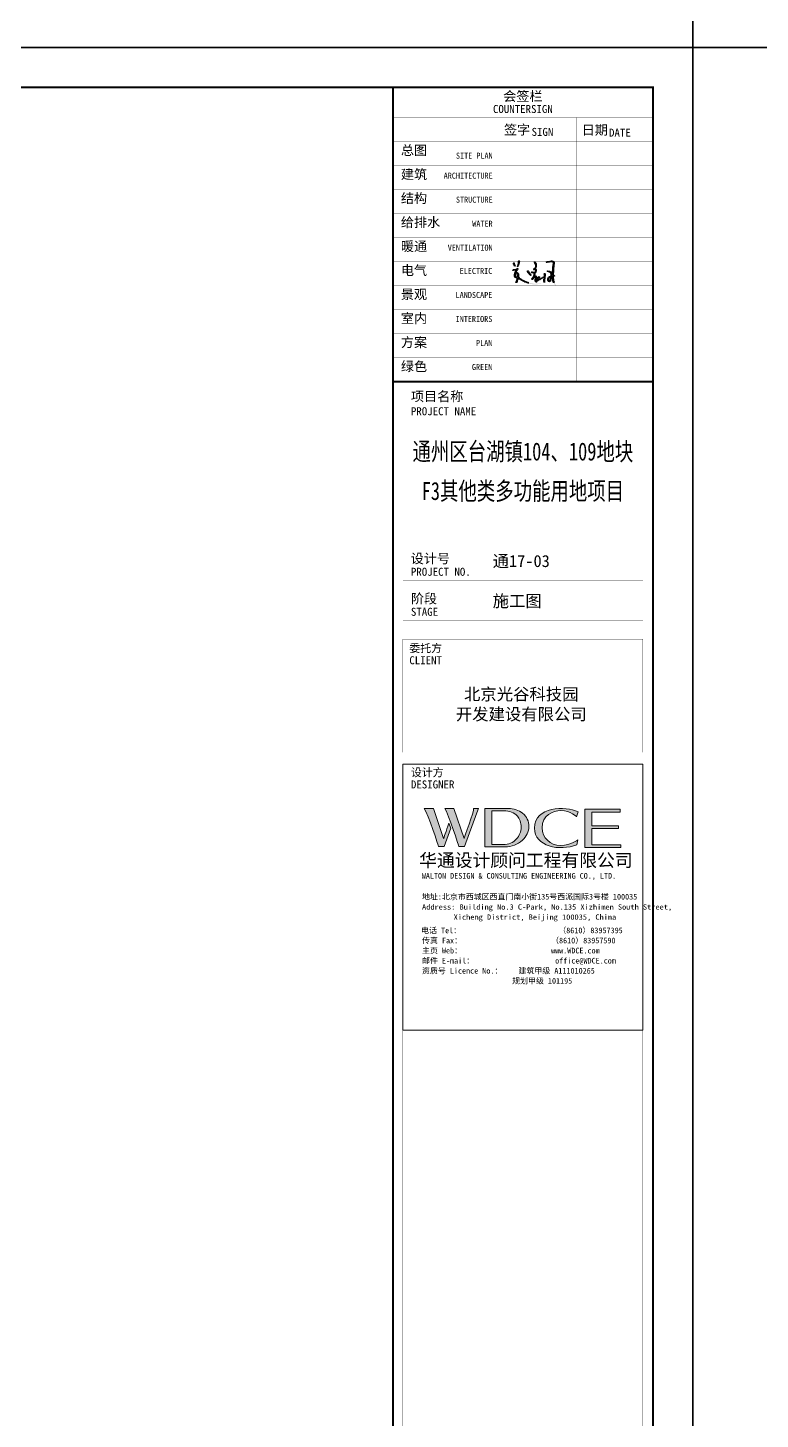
# Model space of a CAD drawing. Extents: x -186750 to 855523, y -12902 to 560425.
# Drawn here: x 754793 to 773108, y 131023 to 165789 of the extents above; entities that cross this region are included whole.
import ezdxf
from ezdxf.enums import TextEntityAlignment as Align
from ezdxf.xclip import XClip

# ---------------------------------------------------------------- set-up
doc = ezdxf.new("R2010")
doc.units = 0
doc.header["$LTSCALE"] = 1000
doc.header["$MEASUREMENT"] = 0
doc.header["$XCLIPFRAME"] = 0
doc.linetypes.add('X-104 8#10#平面$0$109-34 轴网$0$L1$0$$AUDIT_BAD_LTYPE1', pattern=[0])
doc.layers.add('8#楼幕墙$0$04-不打印_辅助线', color=165, linetype='Continuous', plot=False)
doc.layers.add('X-104 8#10#平面$0$04-不打印_辅助线', color=165, linetype='Continuous', plot=False)
doc.layers.add('电子签名', color=5, linetype='Continuous')
doc.styles.add('图签信息$0$hwxh', font='STXIHEI.TTF')
doc.styles.add('图签信息$0$华文细黑', font='STXIHEI.TTF', dxfattribs={"height": 10})

# ---------------------------------------------------------------- blocks, each defined once
blk = doc.blocks.new('104-10 轴网')
at = {"layer": 'Defpoints'}
blk.add_lwpolyline([(104380, 45500), (178480, 45500), (178480, -11900), (104380, -11900)], close=True, dxfattribs=at)
blk = doc.blocks.new('图签信息$0$logo2')
h = blk.add_hatch(color=7)
h.paths.add_polyline_path([(19.02, -7.36), (15.84, -7.36), (15.84, -3.97), (18.97, -3.97), (18.97, -4.24), (16.46, -4.24), (16.46, -5.45), (18.81, -5.45), (18.81, -5.69), (16.47, -5.69), (16.47, -7.12), (19.02, -7.12)])
edge = h.paths.add_edge_path()
edge.add_spline(control_points=[(15.26, -4.21), (15.26, -4.21), (15.13, -4.65), (15.13, -4.65), (15.13, -4.65), (14.62, -4.1), (13.73, -4.1), (13.04, -4.1), (12.07, -4.54), (12.08, -5.62), (12.08, -6.49), (12.77, -7.16), (13.73, -7.17), (14.66, -7.17), (15.23, -6.68), (15.23, -6.68), (15.23, -6.68), (15.16, -7.11), (15.16, -7.11), (13.63, -7.7), (11.42, -7.29), (11.41, -5.64), (11.4, -3.72), (14.16, -3.66), (15.26, -4.21)], knot_values=[0, 0, 0, 0, 1, 1, 1, 2, 2, 2, 3, 3, 3, 4, 4, 4, 5, 5, 5, 6, 6, 6, 7, 7, 7, 8, 8, 8, 8], degree=3, periodic=0)
edge = h.paths.add_edge_path(flags=16)
edge.add_spline(control_points=[(10.23, -5.57), (10.23, -5.16), (10.12, -4.83), (9.9, -4.58), (9.63, -4.27), (9.23, -4.12), (8.69, -4.12), (8.69, -4.12), (7.64, -4.12), (7.64, -4.12), (7.64, -4.12), (7.64, -7.1), (7.64, -7.1), (7.64, -7.1), (8.66, -7.1), (8.66, -7.1), (9.13, -7.1), (9.52, -6.93), (9.82, -6.6), (10.09, -6.31), (10.23, -5.96), (10.23, -5.57)], knot_values=[0, 0, 0, 0, 1, 1, 1, 2, 2, 2, 3, 3, 3, 4, 4, 4, 5, 5, 5, 6, 6, 6, 7, 7, 7, 7], degree=3, periodic=0)
edge = h.paths.add_edge_path()
edge.add_spline(control_points=[(10.92, -5.51), (10.92, -5.96), (10.72, -6.37), (10.34, -6.72), (9.92, -7.1), (9.41, -7.29), (8.82, -7.29), (8.82, -7.29), (7.03, -7.29), (7.03, -7.29), (7.03, -7.29), (7.03, -3.92), (7.03, -3.92), (7.03, -3.92), (9.1, -3.92), (9.1, -3.92), (9.59, -3.92), (10.01, -4.06), (10.36, -4.34), (10.73, -4.64), (10.92, -5.03), (10.92, -5.51)], knot_values=[0, 0, 0, 0, 1, 1, 1, 2, 2, 2, 3, 3, 3, 4, 4, 4, 5, 5, 5, 6, 6, 6, 7, 7, 7, 7], degree=3, periodic=0)
at = {"lineweight": 0}
blk.add_lwpolyline([(19.02, -7.36), (15.84, -7.36), (15.84, -3.97), (18.97, -3.97), (18.97, -4.24), (16.46, -4.24), (16.46, -5.45), (18.81, -5.45), (18.81, -5.69), (16.47, -5.69), (16.47, -7.12), (19.02, -7.12), (19.02, -7.36)], dxfattribs=at)
for points, knots in [([(15.26, -4.21), (15.26, -4.21), (15.13, -4.65), (15.13, -4.65), (15.13, -4.65), (14.62, -4.1), (13.73, -4.1), (13.04, -4.1), (12.07, -4.54), (12.08, -5.62), (12.08, -6.49), (12.77, -7.16), (13.73, -7.17), (14.66, -7.17), (15.23, -6.68), (15.23, -6.68), (15.23, -6.68), (15.16, -7.11), (15.16, -7.11), (13.63, -7.7), (11.42, -7.29), (11.41, -5.64), (11.4, -3.72), (14.16, -3.66), (15.26, -4.21)], [0, 0, 0, 0, 1, 1, 1, 2, 2, 2, 3, 3, 3, 4, 4, 4, 5, 5, 5, 6, 6, 6, 7, 7, 7, 8, 8, 8, 8]), ([(10.92, -5.51), (10.92, -5.96), (10.72, -6.37), (10.34, -6.72), (9.92, -7.1), (9.41, -7.29), (8.82, -7.29), (8.82, -7.29), (7.03, -7.29), (7.03, -7.29), (7.03, -7.29), (7.03, -3.92), (7.03, -3.92), (7.03, -3.92), (9.1, -3.92), (9.1, -3.92), (9.59, -3.92), (10.01, -4.06), (10.36, -4.34), (10.73, -4.64), (10.92, -5.03), (10.92, -5.51)], [0, 0, 0, 0, 1, 1, 1, 2, 2, 2, 3, 3, 3, 4, 4, 4, 5, 5, 5, 6, 6, 6, 7, 7, 7, 7]), ([(10.23, -5.57), (10.23, -5.16), (10.12, -4.83), (9.9, -4.58), (9.63, -4.27), (9.23, -4.12), (8.69, -4.12), (8.69, -4.12), (7.64, -4.12), (7.64, -4.12), (7.64, -4.12), (7.64, -7.1), (7.64, -7.1), (7.64, -7.1), (8.66, -7.1), (8.66, -7.1), (9.13, -7.1), (9.52, -6.93), (9.82, -6.6), (10.09, -6.31), (10.23, -5.96), (10.23, -5.57)], [0, 0, 0, 0, 1, 1, 1, 2, 2, 2, 3, 3, 3, 4, 4, 4, 5, 5, 5, 6, 6, 6, 7, 7, 7, 7])]:
    blk.add_open_spline(points, degree=3, knots=knots, dxfattribs=at)
blk = doc.blocks.new('图签信息$0$logo1')
h = blk.add_hatch(color=8)
edge = h.paths.add_edge_path()
edge.add_spline(control_points=[(3.86, -5.21), (3.63, -5.88), (3.39, -6.56), (3.39, -6.56), (3.39, -6.56), (2.5, -3.91), (2.5, -3.91), (2.5, -3.91), (1.8, -3.91), (1.69, -3.91), (2.02, -4.39), (2.95, -7.27), (2.95, -7.27), (2.95, -7.27), (3.44, -7.27), (3.44, -7.27), (3.44, -7.27), (4.03, -5.66), (4.03, -5.66), (4.03, -5.66), (3.86, -5.21), (3.86, -5.21)], knot_values=[0, 0, 0, 0, 1, 1, 1, 2, 2, 2, 3, 3, 3, 4, 4, 4, 5, 5, 5, 6, 6, 6, 7, 7, 7, 7], degree=3, periodic=0)
h = blk.add_hatch(color=7)
edge = h.paths.add_edge_path()
edge.add_spline(control_points=[(6.04, -3.91), (6.09, -4.1), (5.2, -6.56), (5.2, -6.56), (5.2, -6.56), (4.3, -3.91), (4.3, -3.91), (4.3, -3.91), (3.6, -3.91), (3.49, -3.91), (3.82, -4.39), (4.75, -7.27), (4.75, -7.27), (4.75, -7.27), (5.24, -7.27), (5.24, -7.27), (5.24, -7.27), (6.33, -4.3), (6.33, -4.3), (6.33, -4.3), (6.48, -3.91), (6.48, -3.91), (6.48, -3.91), (6.21, -3.91), (6.04, -3.91)], knot_values=[0, 0, 0, 0, 1, 1, 1, 2, 2, 2, 3, 3, 3, 4, 4, 4, 5, 5, 5, 6, 6, 6, 7, 7, 7, 8, 8, 8, 8], degree=3, periodic=0)
at = {"color": 8, "lineweight": 0}
blk.add_open_spline([(3.86, -5.21), (3.63, -5.88), (3.39, -6.56), (3.39, -6.56), (3.39, -6.56), (2.5, -3.91), (2.5, -3.91), (2.5, -3.91), (1.8, -3.91), (1.69, -3.91), (2.02, -4.39), (2.95, -7.27), (2.95, -7.27), (2.95, -7.27), (3.44, -7.27), (3.44, -7.27), (3.44, -7.27), (4.03, -5.66), (4.03, -5.66), (4.03, -5.66), (3.86, -5.21), (3.86, -5.21)], degree=3, knots=[0, 0, 0, 0, 1, 1, 1, 2, 2, 2, 3, 3, 3, 4, 4, 4, 5, 5, 5, 6, 6, 6, 7, 7, 7, 7], dxfattribs=at)
at = {"lineweight": 0}
blk.add_open_spline([(6.04, -3.91), (6.09, -4.1), (5.2, -6.56), (5.2, -6.56), (5.2, -6.56), (4.3, -3.91), (4.3, -3.91), (4.3, -3.91), (3.6, -3.91), (3.49, -3.91), (3.82, -4.39), (4.75, -7.27), (4.75, -7.27), (4.75, -7.27), (5.24, -7.27), (5.24, -7.27), (5.24, -7.27), (6.33, -4.3), (6.33, -4.3), (6.33, -4.3), (6.48, -3.91), (6.48, -3.91), (6.48, -3.91), (6.21, -3.91), (6.04, -3.91)], degree=3, knots=[0, 0, 0, 0, 1, 1, 1, 2, 2, 2, 3, 3, 3, 4, 4, 4, 5, 5, 5, 6, 6, 6, 7, 7, 7, 8, 8, 8, 8], dxfattribs=at)
blk.add_blockref('图签信息$0$logo2', (0, 0))
blk = doc.blocks.new('图签信息$0$时间-logo')
at = {"layer": 'Defpoints', "lineweight": 0}
blk.add_lwpolyline([(0, -23.46), (-21.17, -23.46), (-21.17, 0), (0, 0), (0, -23.46)], dxfattribs=at)
blk.add_blockref('图签信息$0$logo1', (-20.97, 0))
at = {"style": '图签信息$0$hwxh'}
for s, height, p in [('华通设计顾问工程有限公司 ', 1.15, (-19.73, -9.05)), ('WALTON DESIGN & CONSULTING ENGINEERING CO., LTD.', 0.5, (-19.5, -10.1)), ('地址:北京市西城区西直门南小街135号西派国际3号楼 100035', 0.5, (-19.48, -11.94)), ('Address: Building No.3 C-Park, No.135 Xizhimen South Street, ', 0.47, (-19.48, -12.83)), ('Xicheng District, Beijing 100035, China ', 0.47, (-16.69, -13.72)), ('电话 Tel：                        （8610）83957395 ', 0.5, (-19.56, -14.91)), ('传真 Fax：                      （8610）83957590 ', 0.5, (-19.48, -15.8)), ('主页 Web：                      www.WDCE.com ', 0.5, (-19.48, -16.69)), ('邮件 E-mail：                    office@WDCE.com ', 0.5, (-19.48, -17.58)), ('资质号 Licence No.：    建筑甲级 A111010265 ', 0.5, (-19.48, -18.47)), ('   规划甲级 101195', 0.5, (-12.6, -19.36))]:
    blk.add_text(s, height=height, dxfattribs=at).set_placement(p)
blk = doc.blocks.new('图签信息')
at = {"const_width": 0.5}
for points in [[(-65, 574), (-65, 500.5), (0, 500.5), (0, 574)], [(-65, 0), (0, 0), (0, 500.5), (-65, 500.5)]]:
    blk.add_lwpolyline(points, close=True, dxfattribs=at)
at = {"const_width": 0.05}
for points in [[(-65, 566.5), (0, 566.5)], [(-39.14, 566.5), (-39.14, 500.5)], [(-19.1, 566.5), (-19.1, 500.5)], [(-65, 560.5), (0, 560.5)], [(-65, 554.5), (0, 554.5)], [(-65, 548.5), (0, 548.5)], [(-65, 542.5), (0, 542.5)], [(-65, 536.5), (0, 536.5)], [(-65, 530.5), (0, 530.5)], [(-65, 524.5), (0, 524.5)], [(-65, 518.5), (0, 518.5)], [(-65, 512.5), (0, 512.5)], [(-65, 512.5), (0, 512.5)], [(-65, 506.5), (0, 506.5)], [(-65, 500.5), (0, 500.5)], [(-62.5, 450.87), (-2.5, 450.87)], [(-62.5, 440.87), (-2.5, 440.87)], [(-2.5, 407.85), (-2.5, 436.12), (-62.5, 436.12), (-62.5, 407.85)], [(-62.5, 407.85), (-2.5, 407.85)], [(-62.5, 404.92), (-62.5, 227.83)], [(-62.5, 404.92), (-2.5, 404.92)], [(-62.5, 227.83), (-2.5, 227.83), (-2.5, 404.92)], [(-57.5, 338.36), (-7.5, 338.36)], [(-57.5, 288.83), (-7.5, 288.83)]]:
    blk.add_lwpolyline(points, dxfattribs=at)
at = {"ltscale": 0.001, "xscale": 2.834689937531525, "yscale": 2.834689937531525, "zscale": 2.834689937531525}
blk.add_blockref('图签信息$0$时间-logo', (-2.5, 404.92), dxfattribs=at)
at = {"style": '图签信息$0$华文细黑'}
for s, height, p in [('会签栏', 2.4, (-32.5, 573)), ('COUNTERSIGN', 2, (-32.5, 569.6))]:
    blk.add_text(s, height=height, dxfattribs=at).set_placement(p, align=Align.TOP_CENTER)
for s, height, p in [('签字', 2.4, (-37.22, 564.63)), ('SIGN', 2, (-30.32, 563.88)), ('日期', 2.4, (-17.79, 564.58)), ('DATE', 2, (-10.96, 563.7)), ('总图', 2.4, (-63, 559.5)), ('建筑', 2.4, (-63, 553.5)), ('结构', 2.4, (-63, 547.5)), ('给排水', 2.4, (-63, 541.5)), ('暖通', 2.4, (-63, 535.5)), ('电气', 2.4, (-63, 529.5)), ('景观', 2.4, (-63, 523.5)), ('室内', 2.4, (-63, 517.5)), ('方案', 2.4, (-63, 511.5)), ('绿色', 2.4, (-63, 505.5)), ('项目名称', 2.4, (-60.5, 498)), ('PROJECT NAME', 2, (-60.5, 494.08)), ('设计号', 2.4, (-60.54, 457.48)), ('PROJECT NO.', 2, (-60.5, 453.97)), ('阶段', 2.4, (-60.5, 447.47)), ('STAGE', 2, (-60.5, 443.97)), ('委托方', 2, (-60.9, 434.86)), ('CLIENT', 2, (-60.9, 431.86)), ('设计方', 2, (-60.5, 403.83)), ('DESIGNER', 2, (-60.5, 400.83))]:
    blk.add_text(s, height=height, dxfattribs=at).set_placement(p, align=Align.TOP_LEFT)
for s, p in [('SITE PLAN', (-40.06, 557.7)), ('ARCHITECTURE', (-40.06, 552.7)), ('STRUCTURE', (-40.06, 546.7)), ('WATER', (-40.06, 540.7)), ('VENTILATION', (-40.06, 534.7)), ('ELECTRIC', (-40.14, 528.89)), ('LANDSCAPE', (-40.14, 522.89)), ('INTERIORS', (-40.14, 516.89)), ('PLAN', (-40.14, 510.89)), ('GREEN', (-40.14, 504.89))]:
    blk.add_text(s, height=1.5, dxfattribs=at).set_placement(p, align=Align.TOP_RIGHT)
at = {"color": 4, "style": '图签信息$0$华文细黑', "width": 0.75}
for s, p in [('通州区台湖镇104、109地块', (-32.5, 480.78)), ('F3其他类多功能用地项目', (-32.5, 470.91))]:
    blk.add_text(s, height=4.5, dxfattribs=at).set_placement(p, align=Align.CENTER)
at = {"color": 4, "ltscale": 0.001, "char_height": 3, "width": 58.4895, "style": '图签信息$0$华文细黑'}
for s, insert, attachment_point in [('通17-03', (-40.06, 455.51), 4), ('施工图', (-40.06, 445.51), 4), ('北京光谷科技园\\P开发建设有限公司', (-32.9, 419.71), 5)]:
    blk.add_mtext(s, dxfattribs=dict(at, insert=insert, attachment_point=attachment_point))
blk = doc.blocks.new('图签-A1')
at = {"color": 2}
blk.add_blockref('图签信息', (0, 0), dxfattribs=at)
blk = doc.blocks.new('图框-A1')
for points, const_width in [([(0, 0), (841, 0), (841, 594), (0, 594)], 0.05), ([(766, 584), (25, 584), (25, 10), (766, 10)], 0.5)]:
    blk.add_lwpolyline(points, close=True, dxfattribs=dict(const_width=const_width))
at = {"const_width": 0.05}
blk.add_lwpolyline([(841, 297), (839, 297)], dxfattribs=at)
blk = doc.blocks.new('104-8910 结构')
at = {"layer": 'Defpoints'}
blk.add_lwpolyline([(-19000, -118200), (61000, -118200), (61000, 41800), (-19000, 41800)], close=True, dxfattribs=at)
blk = doc.blocks.new('8#楼幕墙')
at = {"layer": '8#楼幕墙$0$04-不打印_辅助线'}
for points in [[(-18550, 165300), (65550, 165300), (65550, 224700), (-18550, 224700)], [(-18550, 105900), (65550, 105900), (65550, 165300), (-18550, 165300)]]:
    blk.add_lwpolyline(points, close=True, dxfattribs=at)
blk = doc.blocks.new('X-104 8#10#平面')
at = {"linetype": 'X-104 8#10#平面$0$109-34 轴网$0$L1$0$$AUDIT_BAD_LTYPE1'}
for points in [[(177307, 224700), (177307, 165300), (93207, 165300), (93207, 224700)], [(177307, 165300), (177307, 105900), (93207, 105900), (93207, 165300)]]:
    blk.add_lwpolyline(points, close=True, dxfattribs=at)
at = {"layer": 'X-104 8#10#平面$0$04-不打印_辅助线', "linetype": 'X-104 8#10#平面$0$109-34 轴网$0$L1$0$$AUDIT_BAD_LTYPE1'}
for points in [[(177307, 165300), (93207, 165300), (93207, 224700), (177307, 224700)], [(177307, 105900), (93207, 105900), (93207, 165300), (177307, 165300)]]:
    blk.add_lwpolyline(points, close=True, dxfattribs=at)
at = {"layer": 'X-104 8#10#平面$0$04-不打印_辅助线'}
for points in [[(177307, 165300), (261407, 165300), (261407, 224700), (177307, 224700)], [(177307, 105900), (261407, 105900), (261407, 165300), (177307, 165300)]]:
    blk.add_lwpolyline(points, close=True, dxfattribs=at)
at = {"linetype": 'X-104 8#10#平面$0$109-34 轴网$0$L1$0$$AUDIT_BAD_LTYPE1'}
ref = blk.add_blockref('8#楼幕墙', (111757, 0), dxfattribs=at)
XClip(ref).set_block_clipping_path([(-18549.9999999995, -12899.9999999999), (65550.0000000003, 284100.0000000003)])
at = {"xscale": 100, "yscale": 100, "zscale": 100}
for name, p in [('图框-A1', (93207, 165300)), ('图框-A1', (93207, 105900)), ('图签-A1', (176307, 106900))]:
    blk.add_blockref(name, p, dxfattribs=at)
at = {"linetype": 'X-104 8#10#平面$0$109-34 轴网$0$L1$0$$AUDIT_BAD_LTYPE1'}
ref = blk.add_blockref('104-10 轴网', (-8673, 118800), dxfattribs=at)
XClip(ref).set_block_clipping_path([(104379.5977508624, -11900), (178479.5977508624, 45500)])
ref = blk.add_blockref('104-8910 结构', (153887, 46100), dxfattribs=dict(at, rotation=180))
XClip(ref).set_block_clipping_path([(-15919.9999999996, -118200.0000000001), (58180.0000000003, -60800.0000000001)])
blk = doc.blocks.new('UYTITU')
at = {"layer": '电子签名', "linetype": 'Continuous'}
h = blk.add_hatch(color=5, dxfattribs=at)
h.paths.add_polyline_path([(952, 12), (951, 13), (943, 11), (940, 8), (935, -7), (932, -9), (936, -16), (940, -13), (948, 2), (950, 3)], flags=16)
h.paths.add_polyline_path([(1256, 30), (1254, 31), (1252, 29), (1239, 23), (1232, 17), (1218, 9), (1213, 3), (1211, 3), (1205, -4), (1201, -14), (1193, -26), (1191, -43), (1194, -49), (1194, -55), (1197, -57), (1197, -66), (1211, -84), (1221, -84), (1226, -81), (1228, -76), (1237, -65), (1236, -56), (1239, -52), (1239, -45), (1241, -43), (1241, -37), (1246, -25), (1247, -14), (1250, -10), (1250, -3), (1255, 12), (1256, 22), (1258, 25)], flags=16)
h.paths.add_polyline_path([(1094, 105), (1100, 105), (1103, 104), (1106, 101), (1109, 92), (1109, 49), (1105, 25), (1102, 16), (1102, 5), (1099, -7), (1100, -19), (1098, -22), (1096, -44), (1092, -57), (1094, -60), (1093, -73), (1091, -78), (1093, -88), (1094, -117), (1091, -119), (1085, -119), (1082, -109), (1081, -92), (1079, -90), (1077, -77), (1077, -57), (1075, -49), (1079, -36), (1078, -31), (1081, -16), (1080, -9), (1082, -2), (1082, 12), (1085, 24), (1087, 43), (1089, 49), (1089, 75), (1085, 95), (1088, 102)])
h.paths.add_polyline_path([(777, 145), (793, 145), (825, 140), (836, 132), (838, 132), (843, 127), (848, 119), (846, 115), (849, 85), (843, 75), (843, 65), (839, 60), (839, 51), (835, 43), (835, 38), (838, 37), (855, 50), (865, 53), (874, 53), (879, 51), (886, 39), (887, 30), (885, 16), (886, 5), (885, -9), (883, -13), (883, -25), (879, -36), (880, -41), (878, -45), (878, -72), (882, -85), (885, -87), (890, -86), (910, -65), (923, -46), (921, -31), (919, -29), (918, -22), (916, -19), (916, -5), (918, -2), (918, 5), (922, 1), (927, 5), (928, 13), (932, 17), (932, 22), (943, 25), (951, 30), (963, 28), (968, 22), (968, 15), (966, 13), (967, 10), (962, -2), (954, -11), (947, -26), (947, -31), (944, -36), (949, -43), (960, -42), (988, -30), (1005, -17), (1013, -13), (1014, -10), (1035, 1), (1044, 12), (1051, 12), (1039, -2), (1023, -17), (1009, -26), (996, -38), (980, -49), (954, -59), (943, -59), (936, -56), (926, -73), (912, -87), (904, -98), (890, -107), (881, -107), (873, -104), (865, -95), (863, -81), (860, -75), (860, -51), (863, -48), (867, -10), (866, -7), (868, 0), (868, 12), (871, 15), (871, 31), (866, 37), (860, 36), (859, 33), (852, 28), (835, 11), (832, 5), (818, -9), (812, -19), (813, -20), (808, -24), (803, -31), (790, -43), (786, -43), (778, -38), (777, -28), (783, -23), (786, -13), (797, -2), (802, 7), (812, 15), (815, 30), (818, 36), (820, 37), (820, 41), (823, 46), (823, 52), (831, 71), (832, 101), (829, 113), (816, 122), (776, 125), (768, 133), (768, 139)])
h.paths.add_polyline_path([(680, 173), (683, 173), (688, 171), (690, 163), (700, 142), (708, 133), (708, 130), (712, 126), (713, 122), (725, 104), (724, 101), (728, 99), (728, 95), (730, 94), (732, 87), (751, 68), (755, 66), (754, 61), (740, 63), (728, 73), (718, 85), (716, 89), (708, 99), (702, 110), (695, 117), (690, 126), (688, 127), (688, 130), (669, 154), (665, 161), (664, 166), (667, 170), (666, 171), (673, 171)], flags=17)
h.paths.add_polyline_path([(413, 232), (421, 232), (426, 230), (428, 227), (428, 219), (426, 218), (425, 214), (415, 201), (415, 198), (409, 194), (408, 189), (403, 185), (400, 176), (390, 163), (387, 153), (380, 145), (380, 141), (372, 124), (372, 120), (362, 93), (359, 77), (360, 71), (358, 57), (362, 44), (362, 37), (373, 24), (382, 21), (404, 20), (411, 24), (418, 31), (418, 67), (412, 93), (409, 99), (409, 104), (406, 106), (406, 111), (403, 117), (403, 121), (406, 125), (417, 129), (425, 128), (438, 111), (443, 99), (446, 79), (444, 53), (441, 36), (439, 33), (439, 20), (444, 13), (455, 6), (469, -8), (475, -10), (478, -14), (484, -16), (491, -23), (499, -27), (501, -29), (509, -32), (510, -34), (533, -49), (568, -65), (588, -76), (595, -78), (602, -84), (608, -86), (612, -90), (618, -91), (626, -94), (627, -96), (666, -108), (676, -113), (694, -119), (701, -119), (702, -121), (721, -124), (723, -127), (737, -128), (752, -134), (763, -135), (766, -137), (834, -151), (854, -150), (880, -152), (883, -150), (899, -150), (903, -147), (914, -149), (921, -146), (948, -145), (957, -143), (964, -144), (980, -142), (984, -140), (1010, -138), (1012, -136), (1025, -137), (1020, -140), (1014, -140), (991, -149), (986, -149), (953, -157), (912, -160), (878, -166), (838, -166), (798, -163), (795, -161), (751, -153), (732, -146), (703, -141), (616, -113), (607, -107), (601, -106), (593, -99), (579, -94), (576, -91), (566, -88), (558, -82), (543, -77), (531, -69), (517, -64), (515, -60), (505, -53), (499, -52), (497, -49), (483, -42), (469, -32), (467, -29), (460, -26), (442, -11), (433, -7), (430, -7), (428, -10), (423, -48), (421, -50), (419, -63), (412, -80), (407, -107), (404, -110), (403, -114), (388, -120), (380, -118), (376, -114), (374, -106), (377, -97), (379, -97), (382, -103), (386, -106), (391, -96), (393, -89), (404, -54), (405, -37), (407, -35), (406, -32), (409, 0), (384, 2), (359, 10), (358, 13), (351, 18), (347, 24), (346, 32), (341, 42), (340, 64), (343, 90), (347, 106), (351, 109), (350, 113), (354, 121), (355, 127), (360, 135), (360, 138), (368, 153), (368, 157), (389, 190), (389, 194), (393, 197), (388, 200), (386, 197), (375, 195), (368, 192), (363, 193), (357, 189), (317, 185), (315, 183), (310, 183), (306, 180), (301, 180), (300, 192), (306, 197), (319, 205), (345, 205), (349, 207), (365, 210), (403, 224)])
h.paths.add_polyline_path([(329, 376), (330, 376), (330, 372), (333, 368), (333, 363), (338, 353), (338, 346), (341, 341), (342, 331), (345, 326), (349, 314), (354, 307), (355, 300), (363, 292), (360, 288), (352, 289), (346, 293), (332, 317), (329, 327), (320, 343), (321, 346), (318, 350), (316, 367), (323, 370)])
h.paths.add_polyline_path([(842, 399), (851, 399), (858, 392), (873, 375), (884, 346), (886, 336), (885, 328), (888, 319), (888, 302), (884, 295), (884, 279), (874, 248), (871, 244), (868, 233), (878, 222), (884, 208), (884, 168), (882, 167), (878, 157), (875, 141), (858, 110), (856, 108), (853, 108), (859, 133), (862, 139), (861, 140), (866, 159), (868, 161), (868, 191), (866, 198), (867, 200), (863, 210), (848, 218), (838, 218), (829, 211), (822, 198), (818, 198), (817, 202), (822, 209), (822, 217), (827, 227), (834, 235), (843, 238), (855, 236), (861, 236), (868, 258), (868, 266), (873, 285), (872, 297), (875, 304), (872, 311), (871, 327), (868, 330), (867, 341), (864, 345), (862, 355), (839, 384), (837, 393)])
h.paths.add_polyline_path([(1268, 422), (1277, 422), (1304, 419), (1323, 409), (1332, 393), (1332, 353), (1331, 344), (1329, 341), (1330, 336), (1328, 317), (1326, 313), (1327, 311), (1316, 214), (1317, 180), (1313, 72), (1315, 67), (1323, 67), (1333, 63), (1343, 52), (1344, 45), (1339, 37), (1335, 38), (1335, 41), (1328, 50), (1317, 52), (1314, 49), (1312, 35), (1312, -17), (1315, -29), (1315, -35), (1319, -48), (1320, -63), (1323, -71), (1321, -74), (1326, -80), (1326, -85), (1332, -97), (1333, -104), (1335, -107), (1335, -112), (1342, -120), (1349, -134), (1349, -137), (1360, -153), (1362, -160), (1365, -163), (1367, -167), (1366, -168), (1372, -172), (1380, -184), (1380, -192), (1376, -195), (1366, -194), (1354, -181), (1353, -177), (1350, -175), (1350, -172), (1342, -164), (1340, -158), (1337, -157), (1331, -141), (1328, -138), (1321, -125), (1320, -117), (1314, -110), (1310, -101), (1307, -89), (1308, -88), (1305, -82), (1305, -75), (1299, -57), (1300, -56), (1298, -42), (1296, -38), (1297, -35), (1295, -25), (1293, -22), (1294, -13), (1292, -9), (1292, 6), (1294, 15), (1292, 19), (1292, 46), (1280, 42), (1276, 37), (1277, 36), (1274, 27), (1275, 19), (1270, 1), (1269, -8), (1267, -11), (1262, -32), (1255, -41), (1251, -60), (1245, -70), (1241, -82), (1226, -96), (1221, -98), (1204, -96), (1196, -92), (1188, -85), (1175, -56), (1175, -26), (1182, -5), (1187, -1), (1196, 12), (1221, 32), (1223, 32), (1242, 44), (1248, 45), (1256, 50), (1258, 54), (1259, 66), (1257, 90), (1249, 119), (1246, 125), (1227, 140), (1219, 141), (1168, 157), (1166, 159), (1166, 165), (1171, 173), (1180, 173), (1209, 164), (1217, 164), (1226, 160), (1236, 158), (1249, 151), (1264, 137), (1270, 127), (1270, 121), (1272, 120), (1278, 82), (1276, 66), (1279, 61), (1291, 63), (1294, 65), (1293, 70), (1295, 72), (1294, 94), (1296, 170), (1298, 193), (1297, 219), (1300, 229), (1300, 252), (1302, 255), (1301, 266), (1304, 269), (1314, 365), (1313, 390), (1307, 398), (1292, 403), (1262, 403), (1257, 401), (1222, 397), (1220, 395), (1206, 393), (1200, 390), (1180, 389), (1154, 384), (1141, 384), (1134, 391), (1139, 398), (1145, 402), (1155, 403), (1163, 406), (1196, 408), (1224, 414), (1231, 414), (1240, 418), (1256, 419)])
h.paths.add_polyline_path([(456, 425), (463, 422), (466, 413), (463, 398), (463, 384), (459, 375), (459, 367), (454, 363), (453, 353), (442, 323), (442, 319), (437, 313), (424, 282), (417, 273), (417, 271), (415, 271), (417, 282), (422, 292), (422, 295), (432, 320), (434, 336), (441, 354), (441, 361), (444, 370), (444, 415), (449, 423)])
at = {"layer": '电子签名', "color": 5, "linetype": 'Continuous'}
for p, q in [((316, 367), (323, 370)), ((318, 350), (316, 367)), ((321, 346), (318, 350)), ((323, 370), (329, 376)), ((329, 376), (330, 376)), ((330, 376), (330, 372)), ((330, 372), (333, 368)), ((333, 368), (333, 363)), ((333, 363), (338, 353)), ((338, 353), (338, 346)), ((434, 336), (441, 354)), ((441, 361), (444, 370)), ((441, 354), (441, 361)), ((453, 353), (442, 323)), ((444, 415), (449, 423)), ((444, 370), (444, 415)), ((449, 423), (456, 425)), ((454, 363), (453, 353)), ((459, 367), (454, 363)), ((456, 425), (463, 422)), ((463, 384), (459, 375)), ((459, 375), (459, 367)), ((463, 422), (466, 413)), ((466, 413), (463, 398)), ((463, 398), (463, 384)), ((837, 393), (842, 399)), ((839, 384), (837, 393)), ((862, 355), (839, 384)), ((842, 399), (851, 399)), ((851, 399), (858, 392)), ((858, 392), (873, 375)), ((864, 345), (862, 355)), ((873, 375), (884, 346)), ((1134, 391), (1139, 398)), ((1141, 384), (1134, 391)), ((1139, 398), (1145, 402)), ((1154, 384), (1141, 384)), ((1145, 402), (1155, 403)), ((1180, 389), (1154, 384)), ((1155, 403), (1163, 406)), ((1163, 406), (1196, 408)), ((1200, 390), (1180, 389)), ((1196, 408), (1224, 414)), ((1206, 393), (1200, 390)), ((1220, 395), (1206, 393)), ((1222, 397), (1220, 395)), ((1257, 401), (1222, 397)), ((1224, 414), (1231, 414)), ((1231, 414), (1240, 418)), ((1240, 418), (1256, 419)), ((1256, 419), (1268, 422)), ((1262, 403), (1257, 401)), ((1292, 403), (1262, 403)), ((1268, 422), (1277, 422)), ((1277, 422), (1304, 419)), ((1307, 398), (1292, 403)), ((1304, 419), (1323, 409)), ((1304, 269), (1314, 365)), ((1313, 390), (1307, 398)), ((1314, 365), (1313, 390)), ((1323, 409), (1332, 393)), ((1332, 353), (1331, 344)), ((1332, 393), (1332, 353)), ((300, 192), (306, 197)), ((301, 180), (300, 192)), ((306, 180), (301, 180)), ((306, 197), (319, 205)), ((310, 183), (306, 180)), ((315, 183), (310, 183)), ((317, 185), (315, 183)), ((357, 189), (317, 185)), ((319, 205), (345, 205)), ((320, 343), (321, 346)), ((329, 327), (320, 343)), ((332, 317), (329, 327)), ((346, 293), (332, 317)), ((338, 346), (341, 341)), ((340, 64), (343, 90)), ((341, 42), (340, 64)), ((341, 341), (342, 331)), ((346, 32), (341, 42)), ((342, 331), (345, 326)), ((343, 90), (347, 106)), ((345, 326), (349, 314)), ((345, 205), (349, 207)), ((352, 289), (346, 293)), ((347, 24), (346, 32)), ((347, 106), (351, 109)), ((351, 18), (347, 24)), ((349, 314), (354, 307)), ((349, 207), (365, 210)), ((350, 113), (354, 121)), ((351, 109), (350, 113)), ((358, 13), (351, 18)), ((360, 288), (352, 289)), ((354, 307), (355, 300)), ((354, 121), (355, 127)), ((355, 300), (363, 292)), ((355, 127), (360, 135)), ((363, 193), (357, 189)), ((360, 71), (358, 57)), ((358, 57), (362, 44)), ((359, 10), (358, 13)), ((362, 93), (359, 77)), ((359, 77), (360, 71)), ((384, 2), (359, 10)), ((363, 292), (360, 288)), ((360, 138), (368, 153)), ((360, 135), (360, 138)), ((372, 120), (362, 93)), ((362, 44), (362, 37)), ((362, 37), (373, 24)), ((368, 192), (363, 193)), ((365, 210), (403, 224)), ((375, 195), (368, 192)), ((368, 157), (389, 190)), ((368, 153), (368, 157)), ((380, 141), (372, 124)), ((372, 124), (372, 120)), ((373, 24), (382, 21)), ((386, 197), (375, 195)), ((387, 153), (380, 145)), ((380, 145), (380, 141)), ((382, 21), (404, 20)), ((409, 0), (384, 2)), ((388, 200), (386, 197)), ((390, 163), (387, 153)), ((393, 197), (388, 200)), ((389, 194), (393, 197)), ((389, 190), (389, 194)), ((400, 176), (390, 163)), ((403, 185), (400, 176)), ((403, 224), (413, 232)), ((408, 189), (403, 185)), ((403, 121), (406, 125)), ((403, 117), (403, 121)), ((406, 111), (403, 117)), ((404, 20), (411, 24)), ((406, 125), (417, 129)), ((406, 106), (406, 111)), ((409, 104), (406, 106)), ((406, -32), (409, 0)), ((409, 194), (408, 189)), ((415, 198), (409, 194)), ((409, 99), (409, 104)), ((412, 93), (409, 99)), ((411, 24), (418, 31)), ((418, 67), (412, 93)), ((413, 232), (421, 232)), ((415, 271), (417, 282)), ((417, 271), (415, 271)), ((425, 214), (415, 201)), ((415, 201), (415, 198)), ((417, 282), (422, 292)), ((424, 282), (417, 273)), ((417, 273), (417, 271)), ((417, 129), (425, 128)), ((418, 31), (418, 67)), ((421, 232), (426, 230)), ((422, 295), (432, 320)), ((422, 292), (422, 295)), ((437, 313), (424, 282)), ((426, 218), (425, 214)), ((425, 128), (438, 111)), ((426, 230), (428, 227)), ((428, 219), (426, 218)), ((428, 227), (428, 219)), ((432, 320), (434, 336)), ((442, 319), (437, 313)), ((438, 111), (443, 99)), ((441, 36), (439, 33)), ((439, 33), (439, 20)), ((439, 20), (444, 13)), ((444, 53), (441, 36)), ((442, 323), (442, 319)), ((443, 99), (446, 79)), ((446, 79), (444, 53)), ((444, 13), (455, 6)), ((455, 6), (469, -8)), ((664, 166), (667, 170)), ((665, 161), (664, 166)), ((669, 154), (665, 161)), ((666, 171), (673, 171)), ((667, 170), (666, 171)), ((688, 130), (669, 154)), ((673, 171), (680, 173)), ((680, 173), (683, 173)), ((683, 173), (688, 171)), ((688, 171), (690, 163)), ((688, 127), (688, 130)), ((690, 126), (688, 127)), ((690, 163), (700, 142)), ((695, 117), (690, 126)), ((702, 110), (695, 117)), ((700, 142), (708, 133)), ((708, 99), (702, 110)), ((708, 133), (708, 130)), ((708, 130), (712, 126)), ((716, 89), (708, 99)), ((712, 126), (713, 122)), ((713, 122), (725, 104)), ((718, 85), (716, 89)), ((728, 73), (718, 85)), ((725, 104), (724, 101)), ((724, 101), (728, 99)), ((728, 99), (728, 95)), ((728, 95), (730, 94)), ((740, 63), (728, 73)), ((730, 94), (732, 87)), ((732, 87), (751, 68)), ((754, 61), (740, 63)), ((751, 68), (755, 66)), ((755, 66), (754, 61)), ((768, 139), (777, 145)), ((768, 133), (768, 139)), ((776, 125), (768, 133)), ((816, 122), (776, 125)), ((777, 145), (793, 145)), ((793, 145), (825, 140)), ((797, -2), (802, 7)), ((802, 7), (812, 15)), ((812, 15), (815, 30)), ((815, 30), (818, 36)), ((829, 113), (816, 122)), ((817, 202), (822, 209)), ((818, 198), (817, 202)), ((822, 198), (818, 198)), ((818, 36), (820, 37)), ((832, 5), (818, -9)), ((820, 41), (823, 46)), ((820, 37), (820, 41)), ((822, 217), (827, 227)), ((822, 209), (822, 217)), ((829, 211), (822, 198)), ((823, 52), (831, 71)), ((823, 46), (823, 52)), ((825, 140), (836, 132)), ((827, 227), (834, 235)), ((838, 218), (829, 211)), ((832, 101), (829, 113)), ((831, 71), (832, 101)), ((835, 11), (832, 5)), ((834, 235), (843, 238)), ((839, 51), (835, 43)), ((835, 43), (835, 38)), ((835, 38), (838, 37)), ((852, 28), (835, 11)), ((836, 132), (838, 132)), ((848, 218), (838, 218)), ((838, 132), (843, 127)), ((838, 37), (855, 50)), ((843, 65), (839, 60)), ((839, 60), (839, 51)), ((843, 238), (855, 236)), ((843, 127), (848, 119)), ((849, 85), (843, 75)), ((843, 75), (843, 65)), ((848, 119), (846, 115)), ((846, 115), (849, 85)), ((863, 210), (848, 218)), ((859, 33), (852, 28)), ((853, 108), (859, 133)), ((856, 108), (853, 108)), ((855, 236), (861, 236)), ((855, 50), (865, 53)), ((858, 110), (856, 108)), ((875, 141), (858, 110)), ((859, 133), (862, 139)), ((860, 36), (859, 33)), ((866, 37), (860, 36)), ((861, 236), (868, 258)), ((861, 140), (866, 159)), ((862, 139), (861, 140)), ((867, 200), (863, 210)), ((867, 341), (864, 345)), ((865, 53), (874, 53)), ((866, 198), (867, 200)), ((868, 191), (866, 198)), ((866, 159), (868, 161)), ((871, 31), (866, 37)), ((866, -7), (868, 0)), ((868, 330), (867, 341)), ((871, 327), (868, 330)), ((868, 266), (873, 285)), ((868, 258), (868, 266)), ((871, 244), (868, 233)), ((868, 233), (878, 222)), ((868, 161), (868, 191)), ((868, 12), (871, 15)), ((868, 0), (868, 12)), ((872, 311), (871, 327)), ((874, 248), (871, 244)), ((871, 15), (871, 31)), ((875, 304), (872, 311)), ((872, 297), (875, 304)), ((873, 285), (872, 297)), ((884, 279), (874, 248)), ((874, 53), (879, 51)), ((878, 157), (875, 141)), ((878, 222), (884, 208)), ((882, 167), (878, 157)), ((879, 51), (886, 39)), ((884, 168), (882, 167)), ((884, 346), (886, 336)), ((888, 302), (884, 295)), ((884, 295), (884, 279)), ((884, 208), (884, 168)), ((886, 336), (885, 328)), ((885, 328), (888, 319)), ((887, 30), (885, 16)), ((885, 16), (886, 5)), ((886, 5), (885, -9)), ((886, 39), (887, 30)), ((888, 319), (888, 302)), ((918, 5), (922, 1)), ((918, -2), (918, 5)), ((922, 1), (927, 5)), ((927, 5), (928, 13)), ((928, 13), (932, 17)), ((932, 22), (943, 25)), ((932, 17), (932, 22)), ((940, 8), (935, -7)), ((943, 11), (940, 8)), ((940, -13), (948, 2)), ((943, 25), (951, 30)), ((951, 13), (943, 11)), ((948, 2), (950, 3)), ((950, 3), (952, 12)), ((951, 30), (963, 28)), ((952, 12), (951, 13)), ((967, 10), (962, -2)), ((963, 28), (968, 22)), ((968, 15), (966, 13)), ((966, 13), (967, 10)), ((968, 22), (968, 15)), ((1014, -10), (1035, 1)), ((1035, 1), (1044, 12)), ((1051, 12), (1039, -2)), ((1044, 12), (1051, 12)), ((1082, 12), (1085, 24)), ((1082, -2), (1082, 12)), ((1085, 95), (1088, 102)), ((1089, 75), (1085, 95)), ((1085, 24), (1087, 43)), ((1087, 43), (1089, 49)), ((1088, 102), (1094, 105)), ((1089, 49), (1089, 75)), ((1094, 105), (1100, 105)), ((1102, 5), (1099, -7)), ((1100, 105), (1103, 104)), ((1105, 25), (1102, 16)), ((1102, 16), (1102, 5)), ((1103, 104), (1106, 101)), ((1109, 49), (1105, 25)), ((1106, 101), (1109, 92)), ((1109, 92), (1109, 49)), ((1166, 165), (1171, 173)), ((1166, 159), (1166, 165)), ((1168, 157), (1166, 159)), ((1219, 141), (1168, 157)), ((1171, 173), (1180, 173)), ((1180, 173), (1209, 164)), ((1187, -1), (1196, 12)), ((1196, 12), (1221, 32)), ((1211, 3), (1205, -4)), ((1209, 164), (1217, 164)), ((1213, 3), (1211, 3)), ((1218, 9), (1213, 3)), ((1217, 164), (1226, 160)), ((1232, 17), (1218, 9)), ((1227, 140), (1219, 141)), ((1221, 32), (1223, 32)), ((1223, 32), (1242, 44)), ((1226, 160), (1236, 158)), ((1246, 125), (1227, 140)), ((1239, 23), (1232, 17)), ((1236, 158), (1249, 151)), ((1252, 29), (1239, 23)), ((1242, 44), (1248, 45)), ((1249, 119), (1246, 125)), ((1248, 45), (1256, 50)), ((1249, 151), (1264, 137)), ((1257, 90), (1249, 119)), ((1250, -3), (1255, 12)), ((1254, 31), (1252, 29)), ((1256, 30), (1254, 31)), ((1255, 12), (1256, 22)), ((1256, 50), (1258, 54)), ((1258, 25), (1256, 30)), ((1256, 22), (1258, 25)), ((1259, 66), (1257, 90)), ((1258, 54), (1259, 66)), ((1264, 137), (1270, 127)), ((1270, 1), (1269, -8)), ((1270, 127), (1270, 121)), ((1270, 121), (1272, 120)), ((1275, 19), (1270, 1)), ((1272, 120), (1278, 82)), ((1277, 36), (1274, 27)), ((1274, 27), (1275, 19)), ((1278, 82), (1276, 66)), ((1276, 66), (1279, 61)), ((1280, 42), (1276, 37)), ((1276, 37), (1277, 36)), ((1279, 61), (1291, 63)), ((1292, 46), (1280, 42)), ((1291, 63), (1294, 65)), ((1292, 19), (1292, 46)), ((1294, 15), (1292, 19)), ((1292, 6), (1294, 15)), ((1292, -9), (1292, 6)), ((1293, 70), (1295, 72)), ((1294, 65), (1293, 70)), ((1294, 94), (1296, 170)), ((1295, 72), (1294, 94)), ((1296, 170), (1298, 193)), ((1297, 219), (1300, 229)), ((1298, 193), (1297, 219)), ((1300, 252), (1302, 255)), ((1300, 229), (1300, 252)), ((1301, 266), (1304, 269)), ((1302, 255), (1301, 266)), ((1314, 49), (1312, 35)), ((1312, 35), (1312, -17)), ((1317, 180), (1313, 72)), ((1313, 72), (1315, 67)), ((1317, 52), (1314, 49)), ((1315, 67), (1323, 67)), ((1327, 311), (1316, 214)), ((1316, 214), (1317, 180)), ((1328, 50), (1317, 52)), ((1323, 67), (1333, 63)), ((1328, 317), (1326, 313)), ((1326, 313), (1327, 311)), ((1330, 336), (1328, 317)), ((1335, 41), (1328, 50)), ((1331, 344), (1329, 341)), ((1329, 341), (1330, 336)), ((1333, 63), (1343, 52)), ((1335, 38), (1335, 41)), ((1339, 37), (1335, 38)), ((1344, 45), (1339, 37)), ((1343, 52), (1344, 45)), ((374, -106), (377, -97)), ((376, -114), (374, -106)), ((380, -118), (376, -114)), ((377, -97), (379, -97)), ((379, -97), (382, -103)), ((388, -120), (380, -118)), ((382, -103), (386, -106)), ((386, -106), (391, -96)), ((403, -114), (388, -120)), ((391, -96), (393, -89)), ((393, -89), (404, -54)), ((404, -110), (403, -114)), ((404, -54), (405, -37)), ((407, -107), (404, -110)), ((405, -37), (407, -35)), ((407, -35), (406, -32)), ((412, -80), (407, -107)), ((419, -63), (412, -80)), ((421, -50), (419, -63)), ((423, -48), (421, -50)), ((428, -10), (423, -48)), ((430, -7), (428, -10)), ((433, -7), (430, -7)), ((442, -11), (433, -7)), ((460, -26), (442, -11)), ((467, -29), (460, -26)), ((469, -32), (467, -29)), ((469, -8), (475, -10)), ((483, -42), (469, -32)), ((475, -10), (478, -14)), ((478, -14), (484, -16)), ((497, -49), (483, -42)), ((484, -16), (491, -23)), ((491, -23), (499, -27)), ((499, -52), (497, -49)), ((499, -27), (501, -29)), ((505, -53), (499, -52)), ((501, -29), (509, -32)), ((515, -60), (505, -53)), ((509, -32), (510, -34)), ((510, -34), (533, -49)), ((517, -64), (515, -60)), ((531, -69), (517, -64)), ((543, -77), (531, -69)), ((533, -49), (568, -65)), ((558, -82), (543, -77)), ((566, -88), (558, -82)), ((576, -91), (566, -88)), ((568, -65), (588, -76)), ((579, -94), (576, -91)), ((593, -99), (579, -94)), ((588, -76), (595, -78)), ((601, -106), (593, -99)), ((595, -78), (602, -84)), ((607, -107), (601, -106)), ((602, -84), (608, -86)), ((616, -113), (607, -107)), ((608, -86), (612, -90)), ((612, -90), (618, -91)), ((703, -141), (616, -113)), ((618, -91), (626, -94)), ((626, -94), (627, -96)), ((627, -96), (666, -108)), ((666, -108), (676, -113)), ((676, -113), (694, -119)), ((777, -28), (783, -23)), ((778, -38), (777, -28)), ((786, -43), (778, -38)), ((783, -23), (786, -13)), ((786, -13), (797, -2)), ((790, -43), (786, -43)), ((803, -31), (790, -43)), ((808, -24), (803, -31)), ((813, -20), (808, -24)), ((818, -9), (812, -19)), ((812, -19), (813, -20)), ((860, -51), (863, -48)), ((860, -75), (860, -51)), ((863, -81), (860, -75)), ((863, -48), (867, -10)), ((865, -95), (863, -81)), ((873, -104), (865, -95)), ((867, -10), (866, -7)), ((881, -107), (873, -104)), ((880, -41), (878, -45)), ((878, -45), (878, -72)), ((878, -72), (882, -85)), ((883, -25), (879, -36)), ((879, -36), (880, -41)), ((890, -107), (881, -107)), ((882, -85), (885, -87)), ((885, -9), (883, -13)), ((883, -13), (883, -25)), ((885, -87), (890, -86)), ((890, -86), (910, -65)), ((904, -98), (890, -107)), ((912, -87), (904, -98)), ((910, -65), (923, -46)), ((926, -73), (912, -87)), ((916, -5), (918, -2)), ((916, -19), (916, -5)), ((918, -22), (916, -19)), ((919, -29), (918, -22)), ((921, -31), (919, -29)), ((923, -46), (921, -31)), ((936, -56), (926, -73)), ((935, -7), (932, -9)), ((932, -9), (936, -16)), ((936, -16), (940, -13)), ((943, -59), (936, -56)), ((954, -59), (943, -59)), ((947, -31), (944, -36)), ((944, -36), (949, -43)), ((954, -11), (947, -26)), ((947, -26), (947, -31)), ((949, -43), (960, -42)), ((962, -2), (954, -11)), ((980, -49), (954, -59)), ((960, -42), (988, -30)), ((996, -38), (980, -49)), ((988, -30), (1005, -17)), ((1009, -26), (996, -38)), ((1005, -17), (1013, -13)), ((1023, -17), (1009, -26)), ((1013, -13), (1014, -10)), ((1039, -2), (1023, -17)), ((1075, -49), (1079, -36)), ((1077, -57), (1075, -49)), ((1077, -77), (1077, -57)), ((1079, -90), (1077, -77)), ((1078, -31), (1081, -16)), ((1079, -36), (1078, -31)), ((1081, -92), (1079, -90)), ((1080, -9), (1082, -2)), ((1081, -16), (1080, -9)), ((1082, -109), (1081, -92)), ((1085, -119), (1082, -109)), ((1093, -73), (1091, -78)), ((1091, -78), (1093, -88)), ((1094, -117), (1091, -119)), ((1096, -44), (1092, -57)), ((1092, -57), (1094, -60)), ((1094, -60), (1093, -73)), ((1093, -88), (1094, -117)), ((1098, -22), (1096, -44)), ((1100, -19), (1098, -22)), ((1099, -7), (1100, -19)), ((1175, -26), (1182, -5)), ((1175, -56), (1175, -26)), ((1188, -85), (1175, -56)), ((1182, -5), (1187, -1)), ((1196, -92), (1188, -85)), ((1193, -26), (1191, -43)), ((1191, -43), (1194, -49)), ((1201, -14), (1193, -26)), ((1194, -49), (1194, -55)), ((1194, -55), (1197, -57)), ((1204, -96), (1196, -92)), ((1197, -57), (1197, -66)), ((1197, -66), (1211, -84)), ((1205, -4), (1201, -14)), ((1221, -98), (1204, -96)), ((1211, -84), (1221, -84)), ((1221, -84), (1226, -81)), ((1226, -96), (1221, -98)), ((1226, -81), (1228, -76)), ((1241, -82), (1226, -96)), ((1228, -76), (1237, -65)), ((1236, -56), (1239, -52)), ((1237, -65), (1236, -56)), ((1239, -45), (1241, -43)), ((1239, -52), (1239, -45)), ((1241, -37), (1246, -25)), ((1241, -43), (1241, -37)), ((1245, -70), (1241, -82)), ((1251, -60), (1245, -70)), ((1246, -25), (1247, -14)), ((1247, -14), (1250, -10)), ((1250, -10), (1250, -3)), ((1255, -41), (1251, -60)), ((1262, -32), (1255, -41)), ((1267, -11), (1262, -32)), ((1269, -8), (1267, -11)), ((1294, -13), (1292, -9)), ((1293, -22), (1294, -13)), ((1295, -25), (1293, -22)), ((1297, -35), (1295, -25)), ((1296, -38), (1297, -35)), ((1298, -42), (1296, -38)), ((1300, -56), (1298, -42)), ((1299, -57), (1300, -56)), ((1305, -75), (1299, -57)), ((1305, -82), (1305, -75)), ((1308, -88), (1305, -82)), ((1307, -89), (1308, -88)), ((1310, -101), (1307, -89)), ((1314, -110), (1310, -101)), ((1312, -17), (1315, -29)), ((1320, -117), (1314, -110)), ((1315, -29), (1315, -35)), ((1315, -35), (1319, -48)), ((1319, -48), (1320, -63)), ((1320, -63), (1323, -71)), ((1321, -125), (1320, -117)), ((1323, -71), (1321, -74)), ((1321, -74), (1326, -80)), ((1326, -80), (1326, -85)), ((1326, -85), (1332, -97)), ((1332, -97), (1333, -104)), ((1333, -104), (1335, -107)), ((1335, -107), (1335, -112)), ((1335, -112), (1342, -120))]:
    blk.add_line(p, q, dxfattribs=at)

msp = doc.modelspace()

# ---------------------------------------------------------------- linework, layer by layer
for points in [[(687323.4, 165300), (771423.4, 165300), (771423.4, 224700), (687323.4, 224700)], [(687323.4, 105900), (771423.4, 105900), (771423.4, 165300), (687323.4, 165300)]]:
    msp.add_lwpolyline(points, close=True)

# ---------------------------------------------------------------- block references
for name, p in [('X-104 8#10#平面', (594116.4, 0)), ('UYTITU', (766621.6, 159542.7))]:
    msp.add_blockref(name, p)

doc.saveas('drawing.dxf')
